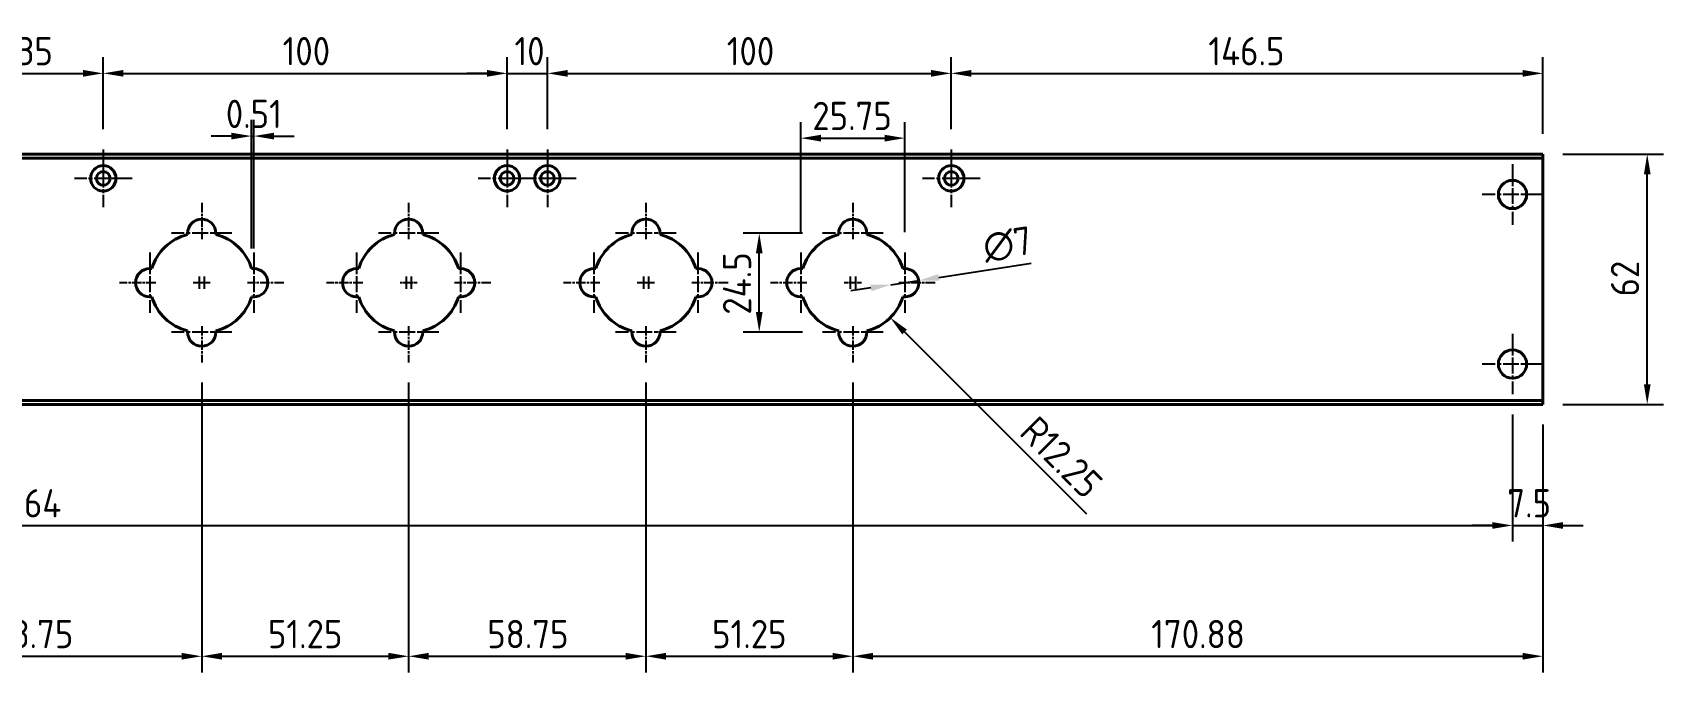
# Model space of a CAD drawing. Header units: millimetres. Extents: x 0 to 1188, y 0 to 840.
# Drawn here: x 581.6 to 985.4, y 304.2 to 462.7 of the extents above; entities that cross this region are included whole.
import ezdxf

# ---------------------------------------------------------------- set-up
doc = ezdxf.new("R2010")
doc.units = ezdxf.units.MM
doc.header["$LTSCALE"] = 2
doc.linetypes.add('CHAIN', pattern=[0.3543, 0.2362, -0.0295, 0.0591, -0.0295])
for name, color, linetype, lineweight in [('가시적인 것(ISO)', 3, 'Continuous', 40), ('중심 표식(ISO)', 1, 'Continuous', 25), ('치수(ISO)', 2, 'Continuous', 25)]:
    doc.layers.add(name, color=color, linetype=linetype, lineweight=lineweight)
doc.styles.add('치수 텍스트_PSTEK_POSCO', font='isocp.shx')
doc.dimstyles.new('치수_PSTEK_POSCO', dxfattribs={"dimscale": 2, "dimtxt": 3.5, "dimasz": 2.5, "dimexe": 2, "dimexo": 2.5, "dimgap": 1, "dimtad": 1, "dimrnd": 1e-08, "dimdsep": 46, "dimtxsty": '치수 텍스트_PSTEK_POSCO', "dimcen": 0.09, "dimdle": 10, "dimclrd": 7, "dimclre": 7, "dimclrt": 2, "dimadec": 1, "dimazin": 2, "dimtfac": 1, "dimtmove": 0, "dimatfit": 3, "dimfxl": 0, "dimtolj": 1, "dimlwd": -1, "dimlwe": -1, "dimarcsym": 0})

# ---------------------------------------------------------------- blocks, each defined once
blk = doc.blocks.new('*D29')
at = {"layer": 'Defpoints', "color": 0}
for p in [(599.08, 452.56), (564.08, 433.7), (599.08, 433.7)]:
    blk.add_point(p, dxfattribs=at)
at = {"layer": '치수(ISO)', "color": 7}
for p, q in [((564.08, 438.7), (564.08, 456.56)), ((599.08, 438.7), (599.08, 456.56)), ((569.08, 452.56), (594.08, 452.56))]:
    blk.add_line(p, q, dxfattribs=at)
for points in [[(569.08, 453.4), (569.08, 451.73), (564.08, 452.56)], [(594.08, 453.4), (594.08, 451.73), (599.08, 452.56)]]:
    blk.add_solid(points, dxfattribs=at)
at = {"layer": '치수(ISO)', "color": 2, "insert": (577.6, 458.06), "char_height": 7, "attachment_point": 4, "style": '치수 텍스트_PSTEK_POSCO'}
blk.add_mtext('\\A1;35', dxfattribs=at)
blk = doc.blocks.new('*D30')
at = {"layer": 'Defpoints', "color": 0}
for p in [(699.08, 452.56), (599.08, 433.7), (699.08, 433.7)]:
    blk.add_point(p, dxfattribs=at)
at = {"layer": '치수(ISO)', "color": 7}
for p, q in [((599.08, 438.7), (599.08, 456.56)), ((699.08, 438.7), (699.08, 456.56)), ((604.08, 452.56), (694.08, 452.56))]:
    blk.add_line(p, q, dxfattribs=at)
for points in [[(604.08, 453.4), (604.08, 451.73), (599.08, 452.56)], [(694.08, 453.4), (694.08, 451.73), (699.08, 452.56)]]:
    blk.add_solid(points, dxfattribs=at)
at = {"layer": '치수(ISO)', "color": 2, "insert": (643.49, 458.06), "char_height": 7, "attachment_point": 4, "style": '치수 텍스트_PSTEK_POSCO'}
blk.add_mtext('\\A1;100', dxfattribs=at)
blk = doc.blocks.new('*D31')
at = {"layer": 'Defpoints', "color": 0}
for p in [(809.08, 452.56), (709.08, 433.7), (809.08, 433.7)]:
    blk.add_point(p, dxfattribs=at)
at = {"layer": '치수(ISO)', "color": 7}
for p, q in [((709.08, 438.7), (709.08, 456.56)), ((809.08, 438.7), (809.08, 456.56)), ((714.08, 452.56), (804.08, 452.56))]:
    blk.add_line(p, q, dxfattribs=at)
for points in [[(714.08, 453.4), (714.08, 451.73), (709.08, 452.56)], [(804.08, 453.4), (804.08, 451.73), (809.08, 452.56)]]:
    blk.add_solid(points, dxfattribs=at)
at = {"layer": '치수(ISO)', "color": 2, "insert": (753.49, 458.06), "char_height": 7, "attachment_point": 4, "style": '치수 텍스트_PSTEK_POSCO'}
blk.add_mtext('\\A1;100', dxfattribs=at)
blk = doc.blocks.new('*D32')
at = {"layer": 'Defpoints', "color": 0}
for p in [(709.08, 452.56), (699.08, 433.7), (709.08, 433.7)]:
    blk.add_point(p, dxfattribs=at)
at = {"layer": '치수(ISO)', "color": 7}
for p, q in [((699.08, 438.7), (699.08, 456.56)), ((709.08, 438.7), (709.08, 456.56)), ((694.08, 452.56), (689.08, 452.56)), ((699.08, 452.56), (709.08, 452.56)), ((714.08, 452.56), (719.08, 452.56))]:
    blk.add_line(p, q, dxfattribs=at)
for points in [[(694.08, 453.4), (694.08, 451.73), (699.08, 452.56)], [(714.08, 453.4), (714.08, 451.73), (709.08, 452.56)]]:
    blk.add_solid(points, dxfattribs=at)
at = {"layer": '치수(ISO)', "color": 2, "insert": (700.92, 458.06), "char_height": 7, "attachment_point": 4, "style": '치수 텍스트_PSTEK_POSCO'}
blk.add_mtext('\\A1;10', dxfattribs=at)
blk = doc.blocks.new('*D33')
at = {"layer": 'Defpoints', "color": 0}
for p in [(955.58, 452.56), (809.08, 433.7), (955.58, 432.55)]:
    blk.add_point(p, dxfattribs=at)
at = {"layer": '치수(ISO)', "color": 7}
for p, q in [((809.08, 438.7), (809.08, 456.56)), ((955.58, 437.55), (955.58, 456.56)), ((814.08, 452.56), (950.58, 452.56))]:
    blk.add_line(p, q, dxfattribs=at)
for points in [[(814.08, 453.4), (814.08, 451.73), (809.08, 452.56)], [(950.58, 453.4), (950.58, 451.73), (955.58, 452.56)]]:
    blk.add_solid(points, dxfattribs=at)
at = {"layer": '치수(ISO)', "color": 2, "insert": (872.75, 458.06), "char_height": 7, "attachment_point": 4, "style": '치수 텍스트_PSTEK_POSCO'}
blk.add_mtext('\\A1;146.5', dxfattribs=at)
blk = doc.blocks.new('*D36')
at = {"layer": 'Defpoints', "color": 0}
for p in [(184.08, 373.05), (948.08, 373.05), (948.08, 340.55)]:
    blk.add_point(p, dxfattribs=at)
at = {"layer": '치수(ISO)', "color": 7}
for p, q in [((184.08, 368.05), (184.08, 336.55)), ((948.08, 368.05), (948.08, 336.55)), ((189.08, 340.55), (943.08, 340.55))]:
    blk.add_line(p, q, dxfattribs=at)
for points in [[(189.08, 341.38), (189.08, 339.72), (184.08, 340.55)], [(943.08, 341.38), (943.08, 339.72), (948.08, 340.55)]]:
    blk.add_solid(points, dxfattribs=at)
at = {"layer": '치수(ISO)', "color": 2, "insert": (575.02, 346.05), "char_height": 7, "attachment_point": 4, "style": '치수 텍스트_PSTEK_POSCO'}
blk.add_mtext('\\A1;764', dxfattribs=at)
blk = doc.blocks.new('*D37')
at = {"layer": 'Defpoints', "color": 0}
for p in [(948.08, 373.05), (955.58, 370.55), (955.58, 340.55)]:
    blk.add_point(p, dxfattribs=at)
at = {"layer": '치수(ISO)', "color": 7}
for p, q in [((948.08, 368.05), (948.08, 336.55)), ((955.58, 365.55), (955.58, 336.55)), ((943.08, 340.55), (938.08, 340.55)), ((948.08, 340.55), (955.58, 340.55)), ((960.58, 340.55), (965.58, 340.55))]:
    blk.add_line(p, q, dxfattribs=at)
for points in [[(943.08, 341.38), (943.08, 339.72), (948.08, 340.55)], [(960.58, 341.38), (960.58, 339.72), (955.58, 340.55)]]:
    blk.add_solid(points, dxfattribs=at)
at = {"layer": '치수(ISO)', "color": 2, "insert": (946.78, 346.05), "char_height": 7, "attachment_point": 4, "style": '치수 텍스트_PSTEK_POSCO'}
blk.add_mtext('\\A1;7.5', dxfattribs=at)
blk = doc.blocks.new('*D41')
at = {"layer": 'Defpoints', "color": 0}
for p in [(539.7, 380.95), (623.45, 380.95), (623.45, 308.15)]:
    blk.add_point(p, dxfattribs=at)
at = {"layer": '치수(ISO)', "color": 7}
for p, q in [((539.7, 375.95), (539.7, 304.15)), ((623.45, 375.95), (623.45, 304.15)), ((544.7, 308.15), (618.45, 308.15))]:
    blk.add_line(p, q, dxfattribs=at)
for points in [[(544.7, 308.99), (544.7, 307.32), (539.7, 308.15)], [(618.45, 308.99), (618.45, 307.32), (623.45, 308.15)]]:
    blk.add_solid(points, dxfattribs=at)
at = {"layer": '치수(ISO)', "color": 2, "insert": (571.65, 313.65), "char_height": 7, "attachment_point": 4, "style": '치수 텍스트_PSTEK_POSCO'}
blk.add_mtext('\\A1;83.75', dxfattribs=at)
blk = doc.blocks.new('*D43')
at = {"layer": 'Defpoints', "color": 0}
for p in [(733.45, 380.95), (784.7, 380.95), (784.7, 308.15)]:
    blk.add_point(p, dxfattribs=at)
at = {"layer": '치수(ISO)', "color": 7}
for p, q in [((733.45, 375.95), (733.45, 304.15)), ((784.7, 375.95), (784.7, 304.15)), ((738.45, 308.15), (779.7, 308.15))]:
    blk.add_line(p, q, dxfattribs=at)
for points in [[(738.45, 308.99), (738.45, 307.32), (733.45, 308.15)], [(779.7, 308.99), (779.7, 307.32), (784.7, 308.15)]]:
    blk.add_solid(points, dxfattribs=at)
at = {"layer": '치수(ISO)', "color": 2, "insert": (749.85, 313.65), "char_height": 7, "attachment_point": 4, "style": '치수 텍스트_PSTEK_POSCO'}
blk.add_mtext('\\A1;51.25', dxfattribs=at)
blk = doc.blocks.new('*D44')
at = {"layer": 'Defpoints', "color": 0}
for p in [(623.45, 380.95), (674.7, 380.95), (674.7, 308.15)]:
    blk.add_point(p, dxfattribs=at)
at = {"layer": '치수(ISO)', "color": 7}
for p, q in [((623.45, 375.95), (623.45, 304.15)), ((674.7, 375.95), (674.7, 304.15)), ((628.45, 308.15), (669.7, 308.15))]:
    blk.add_line(p, q, dxfattribs=at)
for points in [[(628.45, 308.99), (628.45, 307.32), (623.45, 308.15)], [(669.7, 308.99), (669.7, 307.32), (674.7, 308.15)]]:
    blk.add_solid(points, dxfattribs=at)
at = {"layer": '치수(ISO)', "color": 2, "insert": (639.85, 313.65), "char_height": 7, "attachment_point": 4, "style": '치수 텍스트_PSTEK_POSCO'}
blk.add_mtext('\\A1;51.25', dxfattribs=at)
blk = doc.blocks.new('*D45')
at = {"layer": 'Defpoints', "color": 0}
for p in [(784.7, 380.95), (955.58, 370.55), (955.58, 308.15)]:
    blk.add_point(p, dxfattribs=at)
at = {"layer": '치수(ISO)', "color": 7}
for p, q in [((784.7, 375.95), (784.7, 304.15)), ((955.58, 365.55), (955.58, 304.15)), ((789.7, 308.15), (950.58, 308.15))]:
    blk.add_line(p, q, dxfattribs=at)
for points in [[(789.7, 308.99), (789.7, 307.32), (784.7, 308.15)], [(950.58, 308.99), (950.58, 307.32), (955.58, 308.15)]]:
    blk.add_solid(points, dxfattribs=at)
at = {"layer": '치수(ISO)', "color": 2, "insert": (858.61, 313.65), "char_height": 7, "attachment_point": 4, "style": '치수 텍스트_PSTEK_POSCO'}
blk.add_mtext('\\A1;170.88', dxfattribs=at)
blk = doc.blocks.new('*D46')
at = {"layer": 'Defpoints', "color": 0}
for p in [(674.7, 380.95), (733.45, 380.95), (733.45, 308.15)]:
    blk.add_point(p, dxfattribs=at)
at = {"layer": '치수(ISO)', "color": 7}
for p, q in [((674.7, 375.95), (674.7, 304.15)), ((733.45, 375.95), (733.45, 304.15)), ((679.7, 308.15), (728.45, 308.15))]:
    blk.add_line(p, q, dxfattribs=at)
for points in [[(679.7, 308.99), (679.7, 307.32), (674.7, 308.15)], [(728.45, 308.99), (728.45, 307.32), (733.45, 308.15)]]:
    blk.add_solid(points, dxfattribs=at)
at = {"layer": '치수(ISO)', "color": 2, "insert": (694.15, 313.65), "char_height": 7, "attachment_point": 4, "style": '치수 텍스트_PSTEK_POSCO'}
blk.add_mtext('\\A1;58.75', dxfattribs=at)
blk = doc.blocks.new('*D50')
at = {"layer": 'Defpoints', "color": 0}
for p in [(761.53, 412.95), (777.2, 412.95), (777.2, 388.45)]:
    blk.add_point(p, dxfattribs=at)
at = {"layer": '치수(ISO)', "color": 7}
for p, q in [((772.2, 412.95), (757.53, 412.95)), ((761.53, 393.45), (761.53, 407.95)), ((772.2, 388.45), (757.53, 388.45))]:
    blk.add_line(p, q, dxfattribs=at)
for points in [[(760.7, 407.95), (762.37, 407.95), (761.53, 412.95)], [(760.7, 393.45), (762.37, 393.45), (761.53, 388.45)]]:
    blk.add_solid(points, dxfattribs=at)
at = {"layer": '치수(ISO)', "color": 2, "insert": (756.03, 392.77), "char_height": 7, "attachment_point": 4, "rotation": 90, "style": '치수 텍스트_PSTEK_POSCO'}
blk.add_mtext('\\A1;24.5', dxfattribs=at)
blk = doc.blocks.new('*D51')
at = {"layer": 'Defpoints', "color": 0}
for p in [(797.58, 436.51), (771.83, 408.2), (797.58, 408.2)]:
    blk.add_point(p, dxfattribs=at)
at = {"layer": '치수(ISO)', "color": 7}
for p, q in [((771.83, 413.2), (771.83, 440.51)), ((797.58, 413.2), (797.58, 440.51)), ((776.83, 436.51), (792.58, 436.51))]:
    blk.add_line(p, q, dxfattribs=at)
for points in [[(776.83, 437.34), (776.83, 435.67), (771.83, 436.51)], [(792.58, 437.34), (792.58, 435.67), (797.58, 436.51)]]:
    blk.add_solid(points, dxfattribs=at)
at = {"layer": '치수(ISO)', "color": 2, "insert": (774.67, 442.01), "char_height": 7, "attachment_point": 4, "style": '치수 텍스트_PSTEK_POSCO'}
blk.add_mtext('\\A1;25.75', dxfattribs=at)
blk = doc.blocks.new('*D52')
at = {"layer": 'Defpoints', "color": 0}
for p in [(785.33, 400.7), (793.99, 392.04)]:
    blk.add_point(p, dxfattribs=at)
at = {"layer": '치수(ISO)', "color": 7}
blk.add_line((842.66, 343.37), (797.52, 388.5), dxfattribs=at)
blk.add_solid([(798.11, 389.09), (796.93, 387.91), (793.99, 392.04)], dxfattribs=at)
at = {"layer": '치수(ISO)', "color": 2, "insert": (828.1, 365.71), "char_height": 7, "attachment_point": 4, "rotation": 315, "style": '치수 텍스트_PSTEK_POSCO'}
blk.add_mtext('\\A1;R12.25', dxfattribs=at)
blk = doc.blocks.new('*D53')
at = {"layer": 'Defpoints', "color": 0}
for p in [(794.12, 400.17), (801.03, 401.23)]:
    blk.add_point(p, dxfattribs=at)
at = {"layer": '치수(ISO)', "color": 7}
for p, q in [((805.98, 401.99), (828.86, 405.51)), ((794.12, 400.17), (801.03, 401.23)), ((789.17, 399.41), (784.23, 398.65))]:
    blk.add_line(p, q, dxfattribs=at)
for points in [[(789.05, 400.23), (789.3, 398.58), (794.12, 400.17)], [(805.85, 402.82), (806.1, 401.17), (801.03, 401.23)]]:
    blk.add_solid(points, dxfattribs=at)
at = {"layer": '치수(ISO)', "color": 2, "insert": (817.05, 409.26), "char_height": 7, "attachment_point": 4, "rotation": 8.749, "style": '치수 텍스트_PSTEK_POSCO'}
blk.add_mtext('\\A1;∅7', dxfattribs=at)
blk = doc.blocks.new('*D54')
at = {"layer": 'Defpoints', "color": 0}
for p in [(636.33, 437.02), (635.81, 404.2), (636.33, 404.2)]:
    blk.add_point(p, dxfattribs=at)
at = {"layer": '치수(ISO)', "color": 7}
for p, q in [((635.81, 409.2), (635.81, 441.02)), ((636.33, 409.2), (636.33, 441.02)), ((630.81, 437.02), (625.81, 437.02)), ((635.81, 437.02), (636.33, 437.02)), ((641.33, 437.02), (646.33, 437.02))]:
    blk.add_line(p, q, dxfattribs=at)
for points in [[(630.81, 437.85), (630.81, 436.19), (635.81, 437.02)], [(641.33, 437.85), (641.33, 436.19), (636.33, 437.02)]]:
    blk.add_solid(points, dxfattribs=at)
at = {"layer": '치수(ISO)', "color": 2, "insert": (629.42, 442.52), "char_height": 7, "attachment_point": 4, "style": '치수 텍스트_PSTEK_POSCO'}
blk.add_mtext('\\A1;0.51', dxfattribs=at)
blk = doc.blocks.new('*D58')
at = {"layer": 'Defpoints', "color": 0}
for p in [(955.58, 432.55), (981.44, 432.55), (955.58, 370.55)]:
    blk.add_point(p, dxfattribs=at)
at = {"layer": '치수(ISO)', "color": 7}
for p, q in [((960.58, 432.55), (985.44, 432.55)), ((981.44, 375.55), (981.44, 427.55)), ((960.58, 370.55), (985.44, 370.55))]:
    blk.add_line(p, q, dxfattribs=at)
for points in [[(980.61, 427.55), (982.28, 427.55), (981.44, 432.55)], [(980.61, 375.55), (982.28, 375.55), (981.44, 370.55)]]:
    blk.add_solid(points, dxfattribs=at)
at = {"layer": '치수(ISO)', "color": 2, "insert": (975.94, 397.28), "char_height": 7, "attachment_point": 4, "rotation": 90, "style": '치수 텍스트_PSTEK_POSCO'}
blk.add_mtext('\\A1;62', dxfattribs=at)

msp = doc.modelspace()

# ---------------------------------------------------------------- linework, layer by layer
at = {"layer": '가시적인 것(ISO)'}
for p, q in [((955.5753, 432.5498), (176.5753, 432.5498)), ((955.5753, 431.5498), (955.5753, 432.5498)), ((176.5753, 431.5498), (955.5753, 431.5498)), ((955.5753, 371.5498), (955.5753, 431.5498)), ((619.9503, 412.6076), (619.9503, 412.9498)), ((626.9503, 412.9498), (626.9503, 412.6076)), ((671.2003, 412.6076), (671.2003, 412.9498)), ((678.2003, 412.9498), (678.2003, 412.6076)), ((729.9503, 412.6076), (729.9503, 412.9498)), ((736.9503, 412.9498), (736.9503, 412.6076)), ((781.2003, 412.6076), (781.2003, 412.9498)), ((788.2003, 412.9498), (788.2003, 412.6076)), ((610.5753, 404.1998), (611.086, 404.1998)), ((635.8147, 404.1998), (636.3253, 404.1998)), ((661.8253, 404.1998), (662.336, 404.1998)), ((687.0647, 404.1998), (687.5753, 404.1998)), ((720.5753, 404.1998), (721.086, 404.1998)), ((745.8147, 404.1998), (746.3253, 404.1998)), ((771.8253, 404.1998), (772.336, 404.1998)), ((797.0647, 404.1998), (797.5753, 404.1998)), ((611.086, 397.1998), (610.5753, 397.1998)), ((636.3253, 397.1998), (635.8147, 397.1998)), ((662.336, 397.1998), (661.8253, 397.1998)), ((687.5753, 397.1998), (687.0647, 397.1998)), ((721.086, 397.1998), (720.5753, 397.1998)), ((746.3253, 397.1998), (745.8147, 397.1998)), ((772.336, 397.1998), (771.8253, 397.1998)), ((797.5753, 397.1998), (797.0647, 397.1998)), ((619.9503, 388.4498), (619.9503, 388.7919)), ((626.9503, 388.7919), (626.9503, 388.4498)), ((671.2003, 388.4498), (671.2003, 388.7919)), ((678.2003, 388.7919), (678.2003, 388.4498)), ((729.9503, 388.4498), (729.9503, 388.7919)), ((736.9503, 388.7919), (736.9503, 388.4498)), ((781.2003, 388.4498), (781.2003, 388.7919)), ((788.2003, 388.7919), (788.2003, 388.4498)), ((955.5753, 371.5498), (176.5753, 371.5498)), ((176.5753, 370.5498), (955.5753, 370.5498)), ((955.5753, 370.5498), (955.5753, 371.5498))]:
    msp.add_line(p, q, dxfattribs=at)
for centre, radius in [((599.0753, 426.5498), 3.15), ((599.0753, 426.5498), 1.7), ((699.0753, 426.5498), 3.15), ((699.0753, 426.5498), 1.7), ((709.0753, 426.5498), 3.15), ((709.0753, 426.5498), 1.7), ((809.0753, 426.5498), 3.15), ((809.0753, 426.5498), 1.7), ((948.0753, 422.5498), 3.5), ((948.0753, 380.5498), 3.5)]:
    msp.add_circle(centre, radius, dxfattribs=at)
for centre, radius, start, end in [((623.4503, 412.9498), 3.5, 0, 180), ((674.7003, 412.9498), 3.5, 0, 180), ((733.4503, 412.9498), 3.5, 0, 180), ((784.7003, 412.9498), 3.5, 0, 180), ((622.8253, 400.6998), 12.25, 103.573579, 163.39845), ((624.0753, 400.6998), 12.25, 16.60155, 76.426421), ((674.0753, 400.6998), 12.25, 103.573579, 163.39845), ((675.3253, 400.6998), 12.25, 16.60155, 76.426421), ((732.8253, 400.6998), 12.25, 103.573579, 163.39845), ((734.0753, 400.6998), 12.25, 16.60155, 76.426421), ((784.0753, 400.6998), 12.25, 103.573579, 163.39845), ((785.3253, 400.6998), 12.25, 16.60155, 76.426421), ((610.5753, 400.6998), 3.5, 90, 270), ((636.3253, 400.6998), 3.5, 270, 90), ((661.8253, 400.6998), 3.5, 90, 270), ((687.5753, 400.6998), 3.5, 270, 90), ((720.5753, 400.6998), 3.5, 90, 270), ((746.3253, 400.6998), 3.5, 270, 90), ((771.8253, 400.6998), 3.5, 90, 270), ((797.5753, 400.6998), 3.5, 270, 90), ((622.8253, 400.6998), 12.25, 196.60155, 256.426421), ((624.0753, 400.6998), 12.25, 283.573579, 343.39845), ((674.0753, 400.6998), 12.25, 196.60155, 256.426421), ((675.3253, 400.6998), 12.25, 283.573579, 343.39845), ((732.8253, 400.6998), 12.25, 196.60155, 256.426421), ((734.0753, 400.6998), 12.25, 283.573579, 343.39845), ((784.0753, 400.6998), 12.25, 196.60155, 256.426421), ((785.3253, 400.6998), 12.25, 283.573579, 343.39845), ((623.4503, 388.4498), 3.5, 180, 0), ((674.7003, 388.4498), 3.5, 180, 0), ((733.4503, 388.4498), 3.5, 180, 0), ((784.7003, 388.4498), 3.5, 180, 0)]:
    msp.add_arc(centre, radius, start, end, dxfattribs=at)
at = {"layer": '중심 표식(ISO)', "linetype": 'CHAIN', "ltscale": 7.945033}
for p, q in [((599.0753, 433.6998), (599.0753, 419.3998)), ((699.0753, 433.6998), (699.0753, 419.3998)), ((709.0753, 433.6998), (709.0753, 419.3998)), ((809.0753, 433.6998), (809.0753, 419.3998)), ((606.2253, 426.5498), (591.9253, 426.5498)), ((706.2253, 426.5498), (691.9253, 426.5498)), ((716.2253, 426.5498), (701.9253, 426.5498)), ((816.2253, 426.5498), (801.9253, 426.5498))]:
    msp.add_line(p, q, dxfattribs=at)
at = {"layer": '중심 표식(ISO)', "linetype": 'CHAIN', "ltscale": 8.333956}
for p, q in [((948.0753, 430.0498), (948.0753, 415.0498)), ((955.5753, 422.5498), (940.5753, 422.5498)), ((630.9503, 412.9498), (615.9503, 412.9498)), ((682.2003, 412.9498), (667.2003, 412.9498)), ((740.9503, 412.9498), (725.9503, 412.9498)), ((792.2003, 412.9498), (777.2003, 412.9498)), ((610.5753, 408.1998), (610.5753, 393.1998)), ((636.3253, 408.1998), (636.3253, 393.1998)), ((661.8253, 408.1998), (661.8253, 393.1998)), ((687.5753, 408.1998), (687.5753, 393.1998)), ((720.5753, 408.1998), (720.5753, 393.1998)), ((746.3253, 408.1998), (746.3253, 393.1998)), ((771.8253, 408.1998), (771.8253, 393.1998)), ((797.5753, 408.1998), (797.5753, 393.1998)), ((630.9503, 388.4498), (615.9503, 388.4498)), ((682.2003, 388.4498), (667.2003, 388.4498)), ((740.9503, 388.4498), (725.9503, 388.4498)), ((792.2003, 388.4498), (777.2003, 388.4498)), ((948.0753, 388.0498), (948.0753, 373.0498)), ((955.5753, 380.5498), (940.5753, 380.5498))]:
    msp.add_line(p, q, dxfattribs=at)
at = {"layer": '중심 표식(ISO)', "linetype": 'CHAIN', "ltscale": 5.000333}
for p, q in [((623.4503, 420.4498), (623.4503, 411.4498)), ((674.7003, 420.4498), (674.7003, 411.4498)), ((733.4503, 420.4498), (733.4503, 411.4498)), ((784.7003, 420.4498), (784.7003, 411.4498)), ((612.0753, 400.6998), (603.0753, 400.6998)), ((643.8253, 400.6998), (634.8253, 400.6998)), ((663.3253, 400.6998), (654.3253, 400.6998)), ((695.0753, 400.6998), (686.0753, 400.6998)), ((722.0753, 400.6998), (713.0753, 400.6998)), ((753.8253, 400.6998), (744.8253, 400.6998)), ((773.3253, 400.6998), (764.3253, 400.6998)), ((805.0753, 400.6998), (796.0753, 400.6998)), ((623.4503, 389.9498), (623.4503, 380.9498)), ((674.7003, 389.9498), (674.7003, 380.9498)), ((733.4503, 389.9498), (733.4503, 380.9498)), ((784.7003, 389.9498), (784.7003, 380.9498))]:
    msp.add_line(p, q, dxfattribs=at)
at = {"layer": '중심 표식(ISO)', "linetype": 'CHAIN', "ltscale": 1.666711}
for p, q in [((624.3253, 400.6998), (621.3253, 400.6998)), ((625.5753, 400.6998), (622.5753, 400.6998)), ((622.8253, 402.1998), (622.8253, 399.1998)), ((624.0753, 402.1998), (624.0753, 399.1998)), ((675.5753, 400.6998), (672.5753, 400.6998)), ((676.8253, 400.6998), (673.8253, 400.6998)), ((674.0753, 402.1998), (674.0753, 399.1998)), ((675.3253, 402.1998), (675.3253, 399.1998)), ((734.3253, 400.6998), (731.3253, 400.6998)), ((735.5753, 400.6998), (732.5753, 400.6998)), ((732.8253, 402.1998), (732.8253, 399.1998)), ((734.0753, 402.1998), (734.0753, 399.1998)), ((785.5753, 400.6998), (782.5753, 400.6998)), ((786.8253, 400.6998), (783.8253, 400.6998)), ((784.0753, 402.1998), (784.0753, 399.1998)), ((785.3253, 402.1998), (785.3253, 399.1998))]:
    msp.add_line(p, q, dxfattribs=at)

# ---------------------------------------------------------------- dimensions: what is measured, and where the dimension line sits
at = {"layer": '치수(ISO)', "color": 7}
for base, p1, p2, angle, override, picture, middle in [((599.0753, 452.5642), (564.0753, 433.6998), (599.0753, 433.6998), 180, {"dimdec": 2, "dimtp": 0, "dimtm": 0, "dimtdec": 2, "dimtofl": 0, "dimatfit": 1}, '*D29', (581.5953, 452.5642)), ((699.0753, 452.5642), (599.0753, 433.6998), (699.0753, 433.6998), 180, {"dimdec": 2, "dimtp": 0, "dimtm": 0, "dimtdec": 2, "dimtofl": 0, "dimatfit": 1}, '*D30', (649.0953, 452.5642)), ((709.0753, 452.5642), (699.0753, 433.6998), (709.0753, 433.6998), 180, {"dimdec": 2, "dimtp": 0, "dimtm": 0, "dimtdec": 2, "dimtofl": 1, "dimatfit": 1}, '*D32', (704.0753, 452.5642)), ((809.0753, 452.5642), (709.0753, 433.6998), (809.0753, 433.6998), 180, {"dimdec": 2, "dimtp": 0, "dimtm": 0, "dimtdec": 2, "dimtofl": 0, "dimatfit": 1}, '*D31', (759.0953, 452.5642)), ((955.5753, 452.5642), (809.0753, 433.6998), (955.5753, 432.5498), 180, {"dimdec": 2, "dimtp": 0, "dimtm": 0, "dimtdec": 2, "dimtofl": 0, "dimatfit": 1}, '*D33', (882.3453, 452.5642)), ((636.3253, 437.0195), (635.8147, 404.1998), (636.3253, 404.1998), 180, {"dimdec": 2, "dimtp": 0, "dimtm": 0, "dimtdec": 2, "dimtofl": 1, "dimatfit": 1}, '*D54', (636.07, 437.0195)), ((797.5753, 436.5083), (771.8253, 408.1998), (797.5753, 408.1998), 180, {"dimdec": 2, "dimtp": 0, "dimtm": 0, "dimtdec": 2, "dimtofl": 0, "dimatfit": 1}, '*D51', (784.7003, 436.5083)), ((981.4424, 432.5498), (955.5753, 370.5498), (955.5753, 432.5498), 270, {"dimdec": 2, "dimtp": 0, "dimtm": 0, "dimtdec": 2, "dimtofl": 0, "dimatfit": 1}, '*D58', (981.4424, 401.5498)), ((761.5328, 412.9498), (777.2003, 388.4498), (777.2003, 412.9498), 90, {"dimdec": 2, "dimtp": 0, "dimtm": 0, "dimtdec": 2, "dimtofl": 0, "dimatfit": 1}, '*D50', (761.5328, 400.6998)), ((623.4503, 308.1529), (539.7003, 380.9498), (623.4503, 380.9498), 180, {"dimdec": 2, "dimtp": 0, "dimtm": 0, "dimtdec": 2, "dimtofl": 0, "dimatfit": 1}, '*D41', (581.5953, 308.1529)), ((674.7003, 308.1529), (623.4503, 380.9498), (674.7003, 380.9498), 180, {"dimdec": 2, "dimtp": 0, "dimtm": 0, "dimtdec": 2, "dimtofl": 0, "dimatfit": 1}, '*D44', (649.0953, 308.1529)), ((733.4503, 308.1529), (674.7003, 380.9498), (733.4503, 380.9498), 180, {"dimdec": 2, "dimtp": 0, "dimtm": 0, "dimtdec": 2, "dimtofl": 0, "dimatfit": 1}, '*D46', (704.0953, 308.1529)), ((784.7003, 308.1529), (733.4503, 380.9498), (784.7003, 380.9498), 180, {"dimdec": 2, "dimtp": 0, "dimtm": 0, "dimtdec": 2, "dimtofl": 0, "dimatfit": 1}, '*D43', (759.0953, 308.1529)), ((955.5753214845, 308.1528988418), (784.7003214845, 380.949766351), (955.5753214845, 370.549766351), 180, {"dimdec": 2, "dimtp": 0, "dimtm": 0, "dimtdec": 2, "dimtofl": 0, "dimatfit": 1}, '*D45', (870.1578214845, 308.1528988418)), ((948.0753, 340.5498), (184.0753, 373.0498), (948.0753, 373.0498), 180, {"dimdec": 2, "dimtp": 0, "dimtm": 0, "dimtdec": 2, "dimtofl": 0, "dimatfit": 1}, '*D36', (581.6725, 340.5498)), ((955.5753, 340.5498), (948.0753, 373.0498), (955.5753, 370.5498), 180, {"dimdec": 2, "dimtp": 0, "dimtm": 0, "dimtdec": 2, "dimtofl": 1, "dimatfit": 1}, '*D37', (951.8253, 340.5498))]:
    dim = msp.add_linear_dim(base=base, p1=p1, p2=p2, angle=angle, dimstyle='치수_PSTEK_POSCO', override=override, dxfattribs=at)
    dim.commit()
    dim.dimension.update_dxf_attribs({"geometry": picture, "text_midpoint": middle, "dimtype": 160})
dim = msp.add_diameter_dim_2p(p1=(794.116, 400.1674), p2=(801.0346, 401.2321), dimstyle='치수_PSTEK_POSCO', override={"dimdec": 2, "dimlfac": 1, "dimtp": 0, "dimtm": 0, "dimtdec": 2, "dimatfit": 2}, dxfattribs=at)
dim.commit()
dim.dimension.update_dxf_attribs({"geometry": '*D53', "text_midpoint": (822.3836, 404.5177), "dimtype": 163})
dim = msp.add_radius_dim(center=(785.3253, 400.6998), mpoint=(793.9874, 392.0377), dimstyle='치수_PSTEK_POSCO', override={"dimdec": 2, "dimcen": 0, "dimtp": 0, "dimtm": 0, "dimtdec": 2, "dimtofl": 0}, dxfattribs=at)
dim.commit()
dim.dimension.update_dxf_attribs({"geometry": '*D52', "text_midpoint": (832.7264, 353.2987), "dimtype": 164})

doc.saveas('drawing.dxf')
